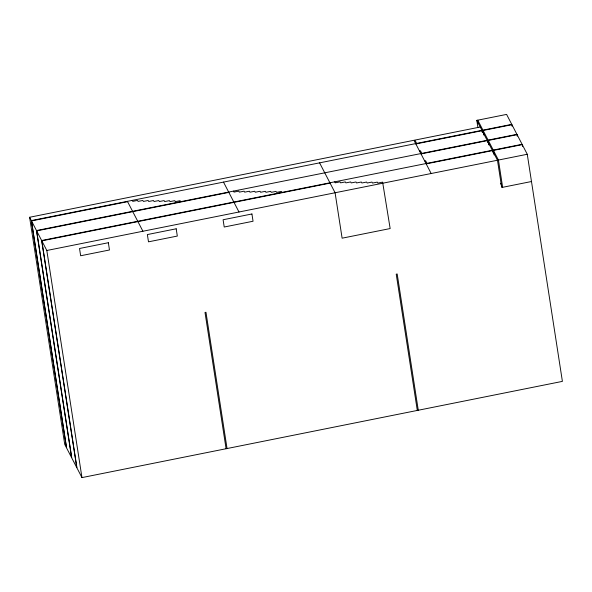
<?xml version="1.0" encoding="UTF-8"?>
<svg xmlns="http://www.w3.org/2000/svg" width="592" height="592" viewBox="0 0 592 592"><rect width="100%" height="100%" fill="white"/><g stroke="black" fill="none" stroke-linecap="round" stroke-linejoin="round"><path stroke-width="0.89" d="M477.936 127.635L476.812 120.368L506.597 114.404L511.762 124.364L512.043 126.185M29.6 217.264L31.324 220.587L66.459 447.7L64.735 444.377L29.6 217.264L480.253 127.014M31.324 220.587L481.977 130.336L482.258 132.149M478.329 123.809L477.766 120.176L482.939 130.144L511.762 124.364M31.494 220.92L36.489 230.554L71.625 457.668L66.63 448.026L31.494 220.92L127.583 201.672M415.85 143.945L482.147 130.669L487.142 140.304L36.489 230.554M483.812 135.013L483.109 130.477L511.932 124.697L516.927 134.332L517.208 136.153M419.462 150.923L420.424 150.731L421.8 153.387M483.109 130.477L488.104 140.112L516.927 134.332M36.66 230.887L41.655 240.522L76.79 467.636L71.795 457.993L36.66 230.887L228.838 192.4M421.016 153.913L487.312 140.637L492.307 150.272L492.588 152.085M488.274 140.445L517.105 134.665L522.1 144.3L493.269 150.079L488.274 140.445L488.977 144.981M424.627 160.891L425.589 160.698L426.973 163.355M41.655 240.522L492.307 150.272M494.142 154.949L493.439 150.412L522.27 144.633L527.265 154.268L562.4 381.381L81.962 477.596L76.967 467.961L41.825 240.855L330.092 183.12M426.181 163.88L492.485 150.605L497.472 160.24L501.69 187.494L531.483 181.522M41.825 240.855L46.82 250.49L497.472 160.24M493.439 150.412L498.434 160.047L527.265 154.268M476.812 120.368L481.977 130.336M500.573 183.283L502.652 187.301L498.434 160.047M416.635 143.419L415.258 140.763L414.296 140.955L431.176 173.515M334.724 181.825L335.242 182.824L340.045 181.862L340.563 182.861L345.365 181.899L345.883 182.891L350.686 181.929L351.204 182.928L356.007 181.966L356.525 182.965L361.327 182.003L361.845 182.995L366.648 182.033L367.166 183.032L371.976 182.07L372.486 183.069L377.296 182.107L377.807 183.098L382.617 182.136L390.158 228.556L342.117 238.184L335.087 192.755L319.584 162.852M281.873 192.415L281.363 191.416L276.553 192.378L276.035 191.379L271.232 192.341L270.714 191.342L265.912 192.311L265.394 191.312L260.591 192.274L260.073 191.275L255.27 192.237L254.752 191.238L249.95 192.2L249.432 191.209L244.629 192.171L244.111 191.172L239.309 192.134L238.791 191.135L233.988 192.097L233.47 191.105M223.495 182.099L233.833 202.035M234.003 202.368L238.998 212.003M180.619 201.687L180.101 200.688L175.299 201.65L174.781 200.658L169.978 201.62L169.46 200.621L164.657 201.583L164.139 200.584L159.337 201.546L158.819 200.555L154.016 201.517L153.498 200.518L148.696 201.48L148.178 200.481L143.375 201.443L142.857 200.451L138.054 201.413L137.536 200.414L132.734 201.376L132.216 200.377M127.413 201.339L132.578 211.307M132.749 211.64L137.744 221.275M137.914 221.608L142.909 231.243M522.27 144.633L522.551 146.453M493.269 150.079L493.832 153.713M488.104 140.112L488.807 144.648M487.312 140.637L487.593 142.45M482.939 130.144L483.642 134.68M482.147 130.669L482.428 132.482M418.27 410.249L397.188 273.978L396.226 274.17L417.308 410.441M227.054 448.544L205.972 312.273L205.01 312.465L226.092 448.736M46.82 250.49L81.962 477.596M176.194 228.793L147.371 234.565L148.496 241.832L177.319 236.06L176.194 228.793M108.351 242.72L79.528 248.492L80.653 255.759L109.476 249.987L108.351 242.72M251.926 213.978L223.095 219.75L224.22 227.017L253.05 221.245L251.926 213.978"/></g></svg>
